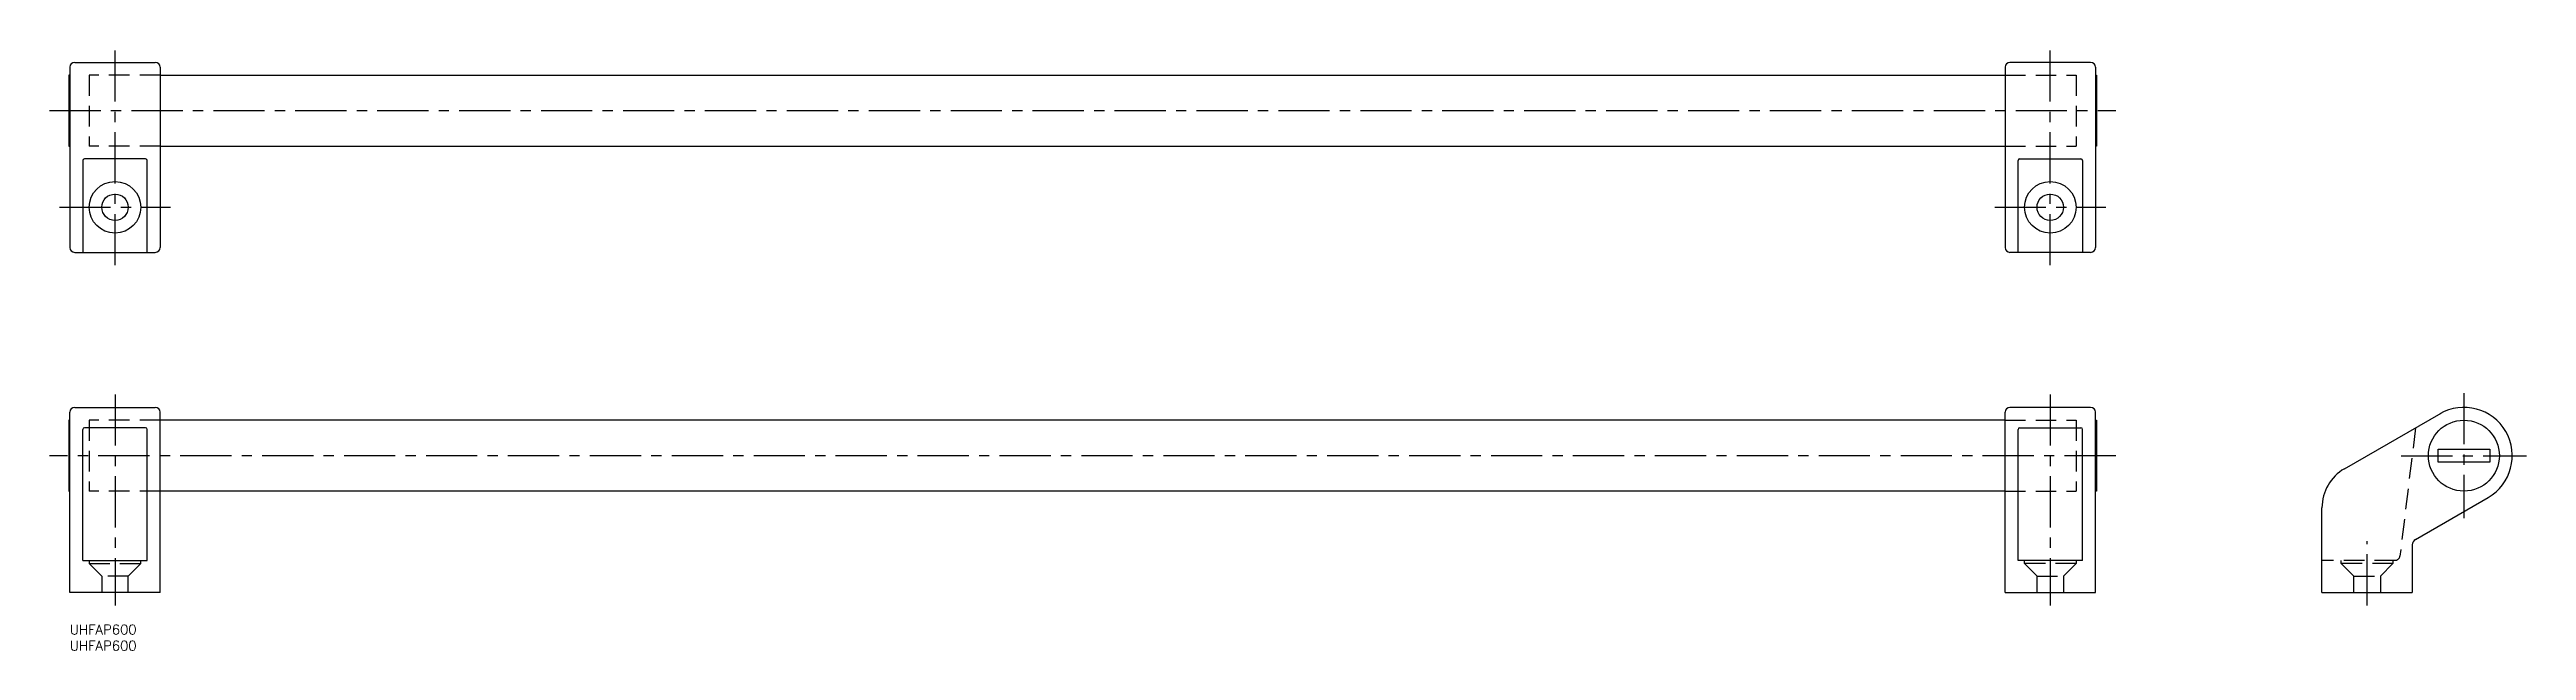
# Model space of a CAD drawing. Extents: x -6 to 762, y -8 to 179.
import ezdxf

# ---------------------------------------------------------------- set-up
doc = ezdxf.new("R2010")
doc.units = 0
doc.header["$LTSCALE"] = 0.5
doc.linetypes.add('CENTER', pattern=[50.8, 31.75, -6.35, 6.35, -6.35])
doc.linetypes.add('DASHED', pattern=[19.05, 12.7, -6.35])
for name, color, linetype in [('MSM_CENTER', 1, 'CENTER'), ('MSM_CONTINUOUS', 7, 'CONTINUOUS'), ('MSM_DASHED', 4, 'DASHED'), ('MSM_PART_NUMBER', 7, 'CONTINUOUS')]:
    doc.layers.add(name, color=color, linetype=linetype)
doc.styles.get("Standard").update_dxf_attribs({"font": 'txt.shx', "height": 3, "bigfont": 'bigfont.shx'})

# ---------------------------------------------------------------- blocks, each defined once
blk = doc.blocks.new('*U7')
at = {"layer": 'MSM_PART_NUMBER'}
blk.add_text('UHFAP600', height=3, dxfattribs=at).set_placement((0, -3))
blk = doc.blocks.new('*U8')
at = {"layer": 'MSM_PART_NUMBER'}
blk.add_text('UHFAP600', height=3, dxfattribs=at).set_placement((0, -8))

msp = doc.modelspace()

# ---------------------------------------------------------------- linework, layer by layer
at = {"layer": 'MSM_CENTER'}
for p, q in [((14, 111.62), (14, 178.62)), ((614, 111.62), (614, 178.62)), ((-6.3, 159.62), (634.3, 159.62)), ((-3.24, 129.62), (31.2, 129.62)), ((596.76, 129.62), (631.2, 129.62)), ((14, 71.5), (14, 6)), ((614, 71.5), (614, 6)), ((742.23, 71.9), (742.23, 33.1)), ((634.3, 52.5), (-6.3, 52.5)), ((722.83, 52.5), (761.63, 52.5)), ((712.23, 6), (712.23, 25.96))]:
    msp.add_line(p, q, dxfattribs=at)
at = {"layer": 'MSM_CONTINUOUS'}
for p, q in [((0, 170.62), (-0.3, 170.62)), ((-0.3, 170.62), (-0.3, 148.62)), ((0, 173.12), (0, 117.12)), ((1.5, 174.62), (26.5, 174.62)), ((28, 173.12), (28, 117.12)), ((28, 170.62), (600, 170.62)), ((600, 173.12), (600, 117.12)), ((626.5, 174.62), (601.5, 174.62)), ((628, 173.12), (628, 117.12)), ((628, 170.62), (628.3, 170.62)), ((628.3, 170.62), (628.3, 148.62)), ((-0.3, 148.62), (0, 148.62)), ((28, 148.62), (600, 148.62)), ((628.3, 148.62), (628, 148.62)), ((4, 144.12), (4, 115.62)), ((23.5, 144.62), (4.5, 144.62)), ((24, 115.62), (24, 144.12)), ((604, 115.62), (604, 144.12)), ((604.5, 144.62), (623.5, 144.62)), ((624, 144.12), (624, 115.62)), ((1.5, 115.62), (26.5, 115.62)), ((626.5, 115.62), (601.5, 115.62)), ((0, 63.5), (-0.3, 63.5)), ((-0.3, 63.5), (-0.3, 41.5)), ((0, 10), (0, 66)), ((1.5, 67.5), (26.5, 67.5)), ((28, 10), (28, 66)), ((600, 63.5), (28, 63.5)), ((600, 10), (600, 66)), ((626.5, 67.5), (601.5, 67.5)), ((628, 10), (628, 66)), ((628, 63.5), (628.3, 63.5)), ((628.3, 63.5), (628.3, 41.5)), ((705.23, 48.46), (735.17, 65.73)), ((4, 20), (4, 60.65)), ((23.5, 61.15), (4.5, 61.15)), ((24, 20), (24, 60.65)), ((604, 20), (604, 60.65)), ((604.5, 61.15), (623.5, 61.15)), ((624, 20), (624, 60.65)), ((734.23, 50.5), (734.23, 54.5)), ((734.23, 54.5), (750.23, 54.5)), ((750.23, 54.5), (750.23, 50.5)), ((750.23, 50.5), (734.23, 50.5)), ((-0.3, 41.5), (0, 41.5)), ((600, 41.5), (28, 41.5)), ((628.3, 41.5), (628, 41.5)), ((727.23, 26.52), (749.73, 39.51)), ((698.23, 10), (698.23, 36.33)), ((726.23, 24.79), (726.23, 10)), ((4, 20), (24, 20)), ((624, 20), (604, 20)), ((28, 10), (0, 10)), ((600, 10), (628, 10)), ((698.23, 10), (726.23, 10))]:
    msp.add_line(p, q, dxfattribs=at)
for centre, radius in [((14, 129.62), 8), ((14, 129.62), 4.1), ((614, 129.62), 8), ((614, 129.62), 4.1), ((742.23, 52.5), 11)]:
    msp.add_circle(centre, radius, dxfattribs=at)
for centre, radius, start, end in [((1.5, 173.12), 1.5, 90, 180), ((26.5, 173.12), 1.5, 0, 90), ((601.5, 173.12), 1.5, 90, 180), ((626.5, 173.12), 1.5, 0, 90), ((4.5, 144.12), 0.5, 90, 180), ((23.5, 144.12), 0.5, 0, 90), ((604.5, 144.12), 0.5, 90, 180), ((623.5, 144.12), 0.5, 0, 90), ((1.5, 117.12), 1.5, 180, 270), ((26.5, 117.12), 1.5, 270, 0), ((601.5, 117.12), 1.5, 180, 270), ((626.5, 117.12), 1.5, 270, 0), ((1.5, 66), 1.5, 90, 180), ((26.5, 66), 1.5, 0, 90), ((601.5, 66), 1.5, 90, 180), ((626.5, 66), 1.5, 0, 90), ((742.23, 52.5), 15, 300.01445, 120), ((4.5, 60.65), 0.5, 90, 180), ((23.5, 60.65), 0.5, 0, 90), ((604.5, 60.65), 0.5, 90, 180), ((623.5, 60.65), 0.5, 0, 90), ((712.23, 36.33), 14, 119.98872, 180), ((728.23, 24.79), 2, 120, 180)]:
    msp.add_arc(centre, radius, start, end, dxfattribs=at)
at = {"layer": 'MSM_DASHED'}
for p, q in [((6, 170.62), (6, 148.62)), ((28, 170.62), (6, 170.62)), ((600, 170.62), (622, 170.62)), ((622, 170.62), (622, 148.62)), ((28, 148.62), (6, 148.62)), ((600, 148.62), (622, 148.62)), ((6, 63.5), (6, 41.5)), ((28, 63.5), (6, 63.5)), ((600, 63.5), (622, 63.5)), ((622, 63.5), (622, 41.5)), ((727.23, 61.15), (722.39, 21.32)), ((28, 41.5), (6, 41.5)), ((600, 41.5), (622, 41.5)), ((6, 20), (6, 19)), ((6, 19), (9.9, 15.1)), ((6, 19), (22, 19)), ((18.1, 15.1), (22, 19)), ((22, 19), (22, 20)), ((606, 19), (606, 20)), ((609.9, 15.1), (606, 19)), ((622, 19), (606, 19)), ((622, 19), (618.1, 15.1)), ((622, 20), (622, 19)), ((720.9, 20), (698.23, 20)), ((704.23, 19), (704.23, 20)), ((708.13, 15.1), (704.23, 19)), ((720.23, 19), (704.23, 19)), ((720.23, 19), (716.33, 15.1)), ((720.23, 20), (720.23, 19)), ((9.9, 15.1), (9.9, 10)), ((18.1, 15.1), (9.9, 15.1)), ((18.1, 10), (18.1, 15.1)), ((609.9, 10), (609.9, 15.1)), ((609.9, 15.1), (618.1, 15.1)), ((618.1, 15.1), (618.1, 10)), ((708.13, 10), (708.13, 15.1)), ((708.13, 15.1), (716.33, 15.1)), ((716.33, 15.1), (716.33, 10))]:
    msp.add_line(p, q, dxfattribs=at)
msp.add_arc((720.9, 21.5), 1.5, 270, 353.07258, dxfattribs=at)

# ---------------------------------------------------------------- block references
at = {"layer": 'MSM_CONTINUOUS'}
for name in ['*U7', '*U8']:
    msp.add_blockref(name, (0, 0), dxfattribs=at)

doc.saveas('drawing.dxf')
